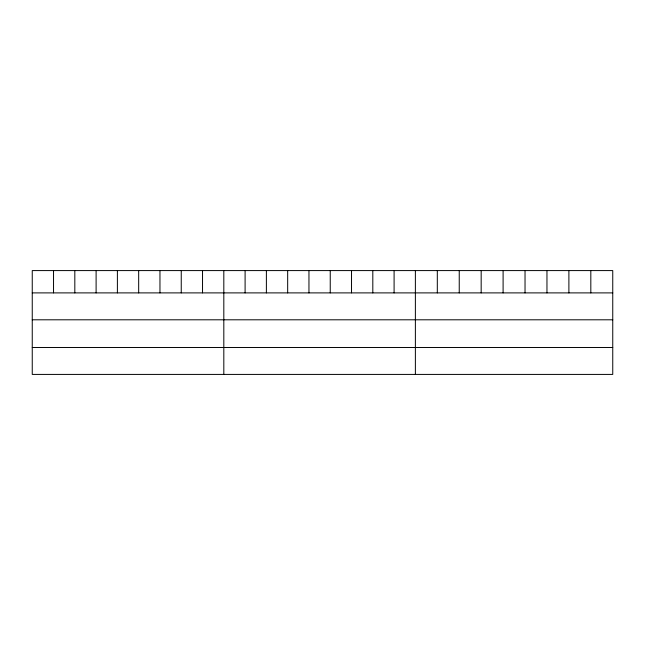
<?xml version="1.0" encoding="UTF-8"?>
<svg xmlns="http://www.w3.org/2000/svg" width="645" height="645" viewBox="0 0 645 645"><rect width="100%" height="100%" fill="white"/><g stroke="black" fill="none" stroke-linecap="round" stroke-linejoin="round"><path stroke-width="0.97" d="M612.75 292.894L612.75 374.414L32.25 374.414L32.25 270.586L612.75 270.586L612.75 292.894L32.25 292.894M32.25 319.799L612.75 319.799M32.25 347.51L612.75 347.51M590.82 270.586L590.82 292.894M568.89 270.586L568.89 292.894M546.96 270.586L546.96 292.894M525.03 270.586L525.03 292.894M503.1 270.586L503.1 292.894M481.17 270.586L481.17 292.894M459.24 270.586L459.24 292.894M437.31 270.586L437.31 292.894M415.38 270.586L415.38 374.414M394.095 270.586L394.095 292.894M372.81 270.586L372.81 292.894M351.525 270.586L351.525 292.894M330.24 270.586L330.24 292.894M308.955 270.586L308.955 292.894M287.67 270.586L287.67 292.894M266.385 270.586L266.385 292.894M245.1 270.586L245.1 292.894M223.815 270.586L223.815 374.414M202.53 270.586L202.53 292.894M181.245 270.586L181.245 292.894M159.96 270.586L159.96 292.894M138.675 270.586L138.675 292.894M117.39 270.586L117.39 292.894M96.105 270.586L96.105 292.894M74.82 270.586L74.82 292.894M53.535 270.586L53.535 292.894"/></g></svg>
